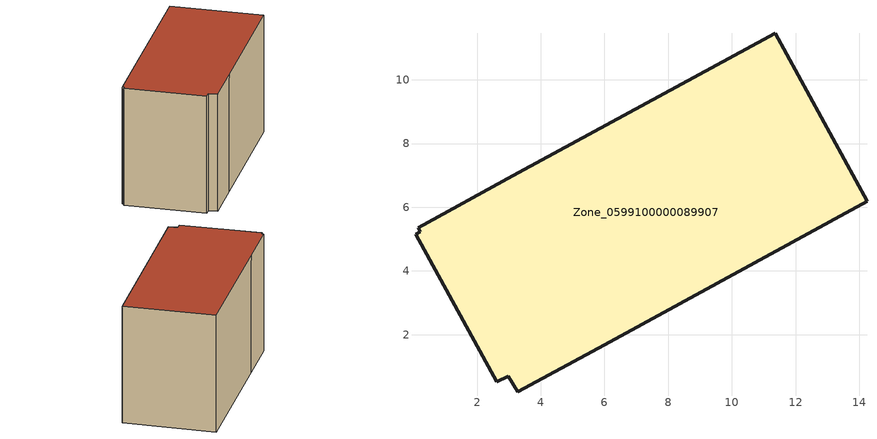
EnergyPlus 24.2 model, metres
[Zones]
Zone_0599100000089907
 floor ground (C_G): 0.14,5.35 3.12,6.99 11.36,11.47 14.24,6.19 6.01,1.68 3.27,0.2 2.97,0.69 2.62,0.52 0.07,5.15 0.22,5.23 z0
 wall outside (C_F): 14.24,6.19 11.36,11.47 3.12,6.99 0.14,5.35 0.22,5.23 0.07,5.15 2.62,0.52 2.97,0.69 3.27,0.2 6.01,1.68 14.24,6.19 z0:7.93
 roof outside (C_R): 3.12,6.99 0.14,5.35 0.22,5.23 0.07,5.15 2.62,0.52 2.97,0.69 3.27,0.2 6.01,1.68 14.24,6.19 11.36,11.47 z7.93
[BUILDING]
Pand.0599100000089907: North Axis=0; Terrain=City; Loads Convergence Tolerance Value=0.04; Temperature Convergence Tolerance Value=0.4; Solar Distribution=FullExterior; Maximum Number of Warmup Days=25; Minimum Number of Warmup Days=1
[Site:Location]
Rotterdam.The.Hague.AP_ZH_NLD Design_Conditions: Latitude=51.96; Longitude=4.45; Time Zone=1; Elevation=-4.5
[SITE:GROUNDTEMPERATURE:BUILDINGSURFACE]
18, 18, 18, 18, 18, 18, 18, 18, 18, 18, 18, 18
[MATERIAL] Thermal Absorptance=0.9; Solar Absorptance=0.7; Visible Absorptance=0.7
Name | Roughness | Thickness | Conductivity | Density | Specific Heat
G.TI.1965-1974 | MediumSmooth | 0.15 | 0.882353 | 540 | 1210
F.TI.1965-1974 | Rough | 0.3 | 0.697674 | 1920 | 840
R.TI.1965-1974 | MediumRough | 0.2 | 0.232558 | 1500 | 1000
[CONSTRUCTION]
C_G: G.TI.1965-1974
C_F: F.TI.1965-1974
C_R: R.TI.1965-1974
[ZONE]
Zone_0599100000089907: Type=1; Multiplier=1; Ceiling Height=Autocalculate; Volume=Autocalculate; Floor Area=autocalculate; Part of Total Floor Area=Yes
[ZONEINFILTRATION:DESIGNFLOWRATE]
Infil_Zone_0599100000089907: Zone or ZoneList or Space or SpaceList=Zone_0599100000089907; Schedule=AlwaysOn; Design Flow Rate Calculation Method=Flow/Area; Flow Rate per Floor Area=0.003; Constant Term Coefficient=1; Temperature Term Coefficient=0; Velocity Term Coefficient=0; Velocity Squared Term Coefficient=0
[HVACTEMPLATE:ZONE:IDEALLOADSAIRSYSTEM]
Zone_0599100000089907: Maximum Heating Supply Air Temperature=50; Minimum Cooling Supply Air Temperature=13; Maximum Heating Supply Air Humidity Ratio=0.0156; Minimum Cooling Supply Air Humidity Ratio=0.0077; Heating Limit=NoLimit; Cooling Limit=NoLimit; Dehumidification Control Type=ConstantSensibleHeatRatio; Cooling Sensible Heat Ratio=0.7; Dehumidification Setpoint=60; Humidification Control Type=None; Humidification Setpoint=30; Outdoor Air Method=None; Outdoor Air Flow Rate per Person=0.00944; Outdoor Air Flow Rate per Zone Floor Area=0; Outdoor Air Flow Rate per Zone=0; Demand Controlled Ventilation Type=None; Outdoor Air Economizer Type=NoEconomizer; Heat Recovery Type=None; Sensible Heat Recovery Effectiveness=0.7; Latent Heat Recovery Effectiveness=0.65
[ZONECONTROL:THERMOSTAT]
ThermostatControl_Zone_0599100000089907: Zone or ZoneList=Zone_0599100000089907; Control Type Schedule=DualSetpointControlType; Control 1=Thermostat_Zone_0599100000089907; Temperature Difference Between Cutout And Setpoint=0
[THERMOSTATSETPOINT:DUALSETPOINT]
Thermostat_Zone_0599100000089907: Heating Setpoint Temperature Schedule=HeatingSetpoint_Zone_0599100000089907; Cooling Setpoint Temperature Schedule=CoolingSetpoint_Zone_0599100000089907
[SCHEDULE:COMPACT]
HeatingSetpoint_Zone_0599100000089907: Through: 12/31, For: AllDays, Until: 24:00, 21
CoolingSetpoint_Zone_0599100000089907: Through: 12/31, For: AllDays, Until: 24:00, 24
DualSetpointControlType: Through: 12/31, For: AllDays, Until: 24:00, 4
AlwaysOn: Through: 12/31, For: AllDays, Until: 24:00, 1
